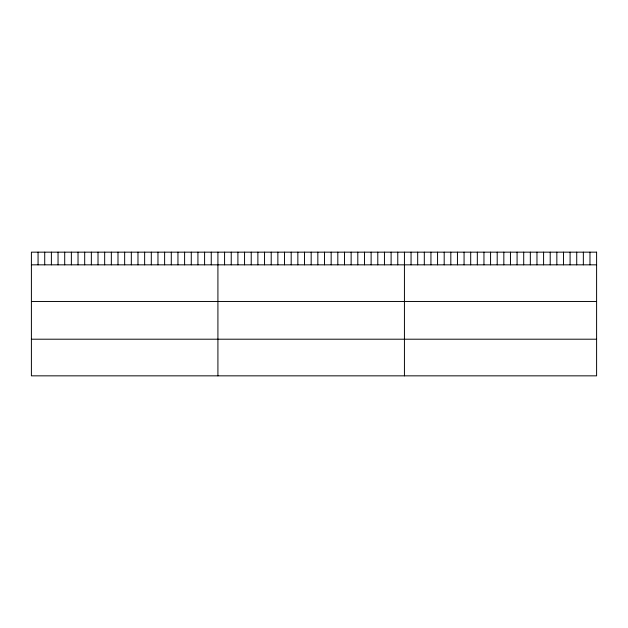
<?xml version="1.0" encoding="UTF-8"?>
<svg xmlns="http://www.w3.org/2000/svg" width="628" height="628" viewBox="0 0 628 628"><rect width="100%" height="100%" fill="white"/><g stroke="black" fill="none" stroke-linecap="round" stroke-linejoin="round"><path stroke-width="0.94" d="M31.4 264.835L596.6 264.835M31.4 301.464L596.6 301.464M31.4 339.206L596.6 339.206M589.975 252.158L589.975 264.835M583.349 252.158L583.349 264.835M576.724 252.158L576.724 264.835M570.091 252.158L570.091 264.835M563.465 252.158L563.465 264.835M556.84 252.158L556.84 264.835M550.214 252.158L550.214 264.835M543.589 252.158L543.589 264.835M536.964 252.158L536.964 264.835M530.338 252.158L530.338 264.835M523.705 252.158L523.705 264.835M517.08 252.158L517.08 264.835M510.454 252.158L510.454 264.835M503.829 252.158L503.829 264.835M497.203 252.158L497.203 264.835M490.578 252.158L490.578 264.835M483.953 252.158L483.953 264.835M477.327 252.158L477.327 264.835M470.694 252.158L470.694 264.835M464.068 252.158L464.068 264.835M457.443 252.158L457.443 264.835M450.818 252.158L450.818 264.835M444.192 252.158L444.192 264.835M437.567 252.158L437.567 264.835M430.941 252.158L430.941 264.835M424.308 252.158L424.308 264.835M417.683 252.158L417.683 264.835M411.057 252.158L411.057 264.835M404.432 252.158L404.432 375.842M397.767 252.158L397.767 264.835M391.111 252.158L391.111 264.835M384.446 252.158L384.446 264.835M377.789 252.158L377.789 264.835M371.124 252.158L371.124 264.835M364.468 252.158L364.468 264.835M357.803 252.158L357.803 264.835M351.138 252.158L351.138 264.835M344.482 252.158L344.482 264.835M337.817 252.158L337.817 264.835M331.16 252.158L331.16 264.835M324.495 252.158L324.495 264.835M317.839 252.158L317.839 264.835M311.174 252.158L311.174 264.835M304.509 252.158L304.509 264.835M297.853 252.158L297.853 264.835M291.188 252.158L291.188 264.835M284.531 252.158L284.531 264.835M277.866 252.158L277.866 264.835M271.21 252.158L271.21 264.835M264.545 252.158L264.545 264.835M257.88 252.158L257.88 264.835M251.224 252.158L251.224 264.835M244.559 252.158L244.559 264.835M237.902 252.158L237.902 264.835M231.237 252.158L231.237 264.835M224.581 252.158L224.581 264.835M217.916 252.158L217.916 375.842M211.251 252.158L211.251 264.835M204.595 252.158L204.595 264.835M197.93 252.158L197.93 264.835M191.273 252.158L191.273 264.835M184.608 252.158L184.608 264.835M177.952 252.158L177.952 264.835M171.287 252.158L171.287 264.835M164.622 252.158L164.622 264.835M157.966 252.158L157.966 264.835M151.301 252.158L151.301 264.835M144.644 252.158L144.644 264.835M137.979 252.158L137.979 264.835M131.323 252.158L131.323 264.835M124.658 252.158L124.658 264.835M117.993 252.158L117.993 264.835M111.337 252.158L111.337 264.835M104.672 252.158L104.672 264.835M98.015 252.158L98.015 264.835M91.35 252.158L91.35 264.835M84.694 252.158L84.694 264.835M78.029 252.158L78.029 264.835M71.364 252.158L71.364 264.835M64.708 252.158L64.708 264.835M58.043 252.158L58.043 264.835M51.386 252.158L51.386 264.835M44.721 252.158L44.721 264.835M38.065 252.158L38.065 264.835M596.6 252.158L31.4 252.158L31.4 375.842L596.6 375.842L596.6 252.158"/></g></svg>
